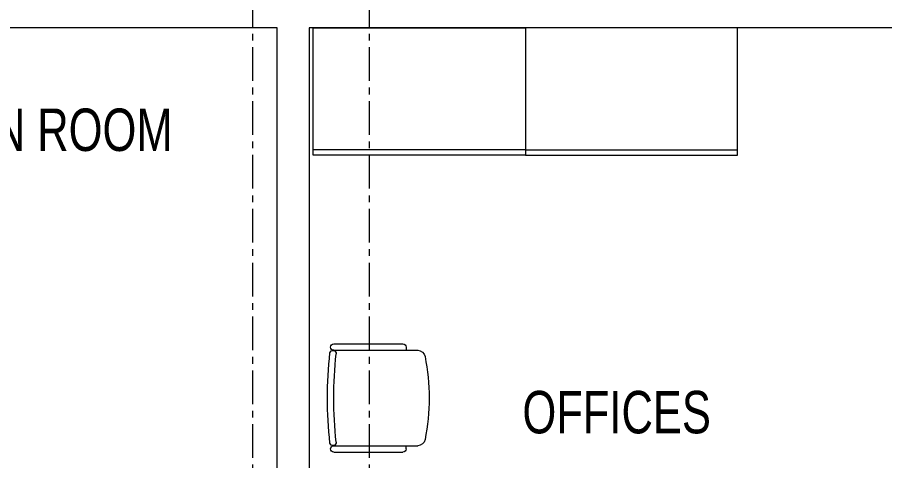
# Model space of a CAD drawing. Header units: millimetres. Extents: x 26027 to 581921, y 7230 to 233891.
# Drawn here: x 471939 to 476027, y 172851 to 174942 of the extents above; entities that cross this region are included whole.
import ezdxf

# ---------------------------------------------------------------- set-up
doc = ezdxf.new("R2010")
doc.units = ezdxf.units.MM
doc.header["$LTSCALE"] = 5
doc.linetypes.add('CENTER', pattern=[50.8, 31.75, -6.35, 6.35, -6.35])
for name, color, linetype, lineweight in [('72_EGR_BASE_TEXT', 7, 'Continuous', 5), ('Medical Equipment and Furniture', 163, 'Continuous', 0), ('Medical Equipment and Furniture1', 163, 'Continuous', 5), ('Walls', 32, 'Continuous', 5)]:
    doc.layers.add(name, color=color, linetype=linetype, lineweight=lineweight)
doc.layers.add('axes', color=9, linetype='Continuous')
doc.styles.add('X3G_ENTITY_2587EA', font='swisscl.ttf', dxfattribs={"height": 200})

# ---------------------------------------------------------------- blocks, each defined once
blk = doc.blocks.new('CUPBOARD - GLASS TOP - LOCKABLE - 200x100x60')
at = {"layer": 'Medical Equipment and Furniture1'}
blk.add_line((283.1819, -205.0074, 0), (284.1819, -205.0074, 0), dxfattribs=at)
at = {"layer": 'Medical Equipment and Furniture1', "elevation": 0}
blk.add_lwpolyline([(284.1819, -204.4324), (283.1819, -204.4324), (283.1819, -205.0324), (284.1819, -205.0324)], close=True, dxfattribs=at)
blk = doc.blocks.new('GF21016-P')
at = {"color": 0, "extrusion": (-1.24384e-09, -1.20261e-09, -1)}
for p, q in [((0.0128, 0.0179), (0.0128, 0.4136)), ((0.4628, 0.0179), (0.4628, 0.4136)), ((-0.0172, 0.0179), (-0.0172, 0.3435)), ((-0.0022, 0.3585), (0.0128, 0.3585)), ((0.4778, 0.3585), (0.4628, 0.3585)), ((0.4928, 0.0179), (0.4928, 0.3435)), ((0.4778, 0.0029), (0.4778, 0.0029))]:
    blk.add_line(p, q, dxfattribs=at)
for centre, radius, start, end in [((-0.2378, -0.5362), 1.0036, 78.7568, 101.2432), ((-0.0478, 0.4136), 0.035, 0, 80.6557), ((-0.4278, 0.4136), 0.035, 99.3443, 180), ((0.0022, 0.3435), 0.015, 0, 90), ((-0.4778, 0.3435), 0.015, 90, 180), ((0.0022, 0.0179), 0.015, 270, 0), ((0.0022, 0.0179), 0.015, 180, 270), ((-0.0284, 0.0145), 0.015, 284.3864, 95.5209), ((-0.2378, 1.8734), 1.8855, 263.5119, 276.4881), ((-0.2378, 1.8928), 1.8749, 263.6341, 276.3659), ((-0.4471, 0.0145), 0.015, 84.4791, 255.6136), ((-0.4778, 0.0179), 0.015, 270, 0), ((-0.4778, 0.0179), 0.015, 180, 270)]:
    blk.add_arc(centre, radius, start, end, dxfattribs=at)

msp = doc.modelspace()

# ---------------------------------------------------------------- linework, layer by layer
at = {"layer": 'axes', "linetype": 'CENTER', "lineweight": 0}
for p, q in [((473048.8, 120285.6, 0), (473048.8, 230891.1, 0)), ((473598.8, 120285.6, 0), (473598.8, 230891.1, 0))]:
    msp.add_line(p, q, dxfattribs=at)
at = {"layer": 'Walls'}
for p, q in [((473163.8, 174891.5, 2.4), (470860.8, 174891.5, 2.4)), ((477852.4, 174891.5, 2.4), (473313.8, 174891.5, 2.4))]:
    msp.add_line(p, q, dxfattribs=at)
at = {"layer": 'Walls', "elevation": 0}
for points in [[(473163.8, 171960.3), (473163.8, 174891.5)], [(473313.8, 174891.5), (473313.8, 171960.3)]]:
    msp.add_lwpolyline(points, dxfattribs=at)

# ---------------------------------------------------------------- block references
at = {"layer": 'Medical Equipment and Furniture', "yscale": 1000, "zscale": 1000}
for p, xscale in [((757515.7, 379324, 2.4), -1000), ((191151.9, 379324, 2.4), 1000)]:
    msp.add_blockref('CUPBOARD - GLASS TOP - LOCKABLE - 200x100x60', p, dxfattribs=dict(at, xscale=xscale))
at = {"layer": 'Medical Equipment and Furniture', "extrusion": (8.17196e-07, 2.67535e-11, -1), "xscale": -999.9999999999978, "yscale": 999.9999999999978, "zscale": 999.9999999999999, "rotation": 90.00002540926214}
msp.add_blockref('GF21016-P', (-473412.6, 173383.9, -2), dxfattribs=at)

# ---------------------------------------------------------------- texts
at = {"layer": '72_EGR_BASE_TEXT', "char_height": 200, "attachment_point": 2, "style": 'X3G_ENTITY_2587EA'}
for s, insert in [('ICU - ISOLATION ROOM', (471508.8, 174511.4, 2.4)), ('OFFICES', (474764, 173179.6, 2.4))]:
    msp.add_mtext(s, dxfattribs=dict(at, insert=insert))

doc.saveas('drawing.dxf')
